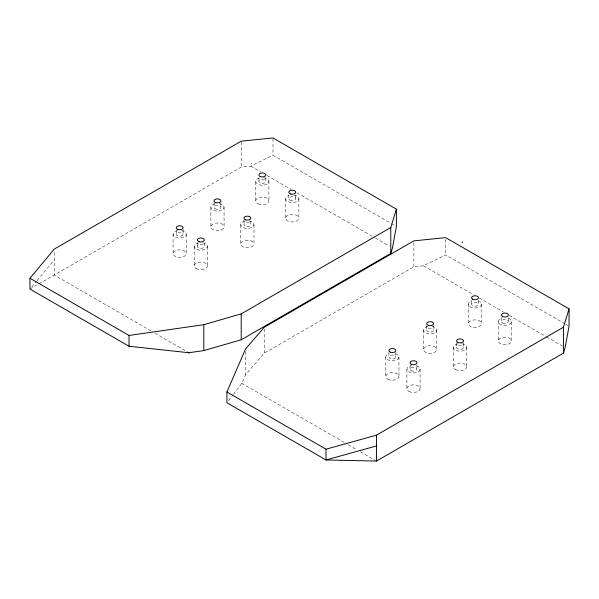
<?xml version="1.0" encoding="UTF-8"?>
<svg xmlns="http://www.w3.org/2000/svg" width="599" height="599" viewBox="0 0 599 599"><rect width="100%" height="100%" fill="white"/><g stroke="black" fill="none" stroke-linecap="round" stroke-linejoin="round"><path stroke-width="0.45" stroke-dasharray="3 2.25" d="M565.014 323.812L445.656 254.897L423.411 265.799L413.879 266.772L264.309 353.125L245.62 374.712L241.876 383.345L233.565 394.142M228.586 400.611L233.011 394.861M31.732 286.921L36.472 281.231M37.063 280.527L54.254 259.906M251.445 163.257L251.131 163.916M29.95 289.055L38.051 284.375M38.86 283.911L241.21 167.084L250.741 166.11L272.994 155.208L390.735 223.187M391.544 223.659L395.58 225.98M565.823 324.276L569.05 326.141M250.741 166.11L261.269 172.19M266.937 175.462L291.226 189.486M296.902 192.758L374.645 237.646M375.453 238.11L389.215 246.062M423.411 265.799L473.614 294.79M479.282 298.062L503.579 312.086M509.247 315.359L545.689 336.398M546.498 336.87L562.693 346.215M150.978 330.865L54.254 275.023L54.254 251.812M155.006 333.194L188.056 352.272M344.245 442.444L241.876 383.345L241.876 383.787M348.274 444.772L357.139 449.894M360.366 451.751L375.678 460.594M511.501 321.865L511.501 341.295A6.611 3.819 0 0 1 501.086 344.028A6.611 3.819 0 0 1 502.187 337.454A6.611 3.819 0 0 1 511.501 341.295M508.356 317.725L508.356 321.431M501.49 317.859L501.49 321.566M498.346 321.131L498.346 340.554M481.618 304.225L481.618 323.655A6.611 3.819 0 0 1 471.705 326.957A6.611 3.819 0 0 1 471.705 320.353A6.611 3.819 0 0 1 481.618 323.655M478.451 300.526L478.451 304.225A3.437 1.984 0 0 1 473.292 305.947A3.437 1.984 0 0 1 473.292 302.51A3.437 1.984 0 0 1 478.451 304.225M471.578 300.526L471.578 304.225M468.403 304.225L468.403 323.655M466.666 347.398L466.666 366.828M463.491 342.778L463.491 347.398A3.437 1.984 0 0 1 458.34 349.12A3.437 1.984 0 0 1 458.34 345.683A3.437 1.984 0 0 1 463.491 347.398M456.618 342.778L456.618 347.398M453.443 347.398L453.443 366.828M445.656 239.443L445.656 254.897M436.753 330.131L436.753 349.561A6.611 3.819 0 0 1 426.84 352.863A6.611 3.819 0 0 1 426.84 346.252A6.611 3.819 0 0 1 436.753 349.561M433.579 325.504L433.579 330.131A3.437 1.984 0 0 1 428.42 331.853A3.437 1.984 0 0 1 428.42 328.409A3.437 1.984 0 0 1 433.579 330.131M426.705 325.504L426.705 330.131M423.53 330.131L423.53 349.561M420.109 369.089L420.109 388.519M416.934 365.405L416.934 369.111M413.879 242.715L413.879 266.772M410.068 365.63L410.068 369.328M406.893 369.351L406.893 388.781M398.964 357.004L398.964 376.434M395.789 352.384L395.789 357.004A3.437 1.984 0 0 1 390.63 358.726A3.437 1.984 0 0 1 390.63 355.289A3.437 1.984 0 0 1 395.789 357.004M388.916 352.384L388.916 357.004M385.741 357.004L385.741 376.434M298.856 198.711L298.856 218.141A6.611 3.819 0 0 1 288.943 221.443A6.611 3.819 0 0 1 288.943 214.831A6.611 3.819 0 0 1 298.856 218.141M295.689 195.012L295.689 198.711M288.808 195.012L288.808 198.711M285.641 198.711L285.641 218.141M272.994 138.848L272.994 155.208M268.914 181.07L268.914 200.5M265.769 177.806L265.769 181.504A3.437 1.984 0 0 1 260.52 183.122A3.437 1.984 0 0 1 260.722 179.685A3.437 1.984 0 0 1 265.769 181.504M264.309 329.068L264.309 353.125M258.903 177.671L258.903 181.37M255.758 181.804L255.758 201.234M253.991 224.618L253.991 244.04A6.611 3.819 0 0 1 244.078 247.35A6.611 3.819 0 0 1 244.078 240.738A6.611 3.819 0 0 1 253.991 244.04M250.816 220.911L250.816 224.618A3.437 1.984 0 0 1 245.657 226.332A3.437 1.984 0 0 1 245.657 222.895A3.437 1.984 0 0 1 250.816 224.618M245.62 351.583L245.62 374.712M243.943 219.99L243.943 224.618M241.21 142.105L241.21 167.084M240.768 224.618L240.768 244.04M224.078 207.344L224.078 226.774A6.611 3.819 0 0 1 214.165 230.076A6.611 3.819 0 0 1 214.165 223.472A6.611 3.819 0 0 1 224.078 226.774M220.904 202.717L220.904 207.344M214.03 202.717L214.03 207.344M210.855 207.344L210.855 226.774M207.434 246.436L207.434 265.859M204.266 242.73L204.266 246.436A3.437 1.984 0 0 1 199.108 248.151A3.437 1.984 0 0 1 199.108 244.714A3.437 1.984 0 0 1 204.266 246.436M197.393 242.73L197.393 246.436M194.218 246.436L194.218 265.859M186.282 234.351L186.282 253.781A6.611 3.819 0 0 1 176.181 256.889A6.611 3.819 0 0 1 176.563 250.285A6.611 3.819 0 0 1 186.282 253.781M183.107 229.709L183.107 234.329A3.437 1.984 0 0 1 177.791 235.879A3.437 1.984 0 0 1 178.128 232.449A3.437 1.984 0 0 1 183.107 234.329M176.241 230.405L176.241 234.112M173.066 234.089L173.066 253.519M293.959 195.019A6.611 3.819 0 0 1 297.973 200.62A6.611 3.819 0 0 1 287.572 201.406A6.611 3.819 0 0 1 288.943 195.401M202.537 242.745A6.611 3.819 0 0 1 206.243 248.622A6.611 3.819 0 0 1 195.416 248.622A6.611 3.819 0 0 1 199.115 242.745M219.174 203.66A6.611 3.819 0 0 1 222.88 209.53A6.611 3.819 0 0 1 212.053 209.53A6.611 3.819 0 0 1 215.752 203.66M263.425 177.678A6.611 3.819 0 0 1 268.09 183.316A6.611 3.819 0 0 1 257.315 183.915A6.611 3.819 0 0 1 260.018 177.866M249.087 220.926A6.611 3.819 0 0 1 252.793 226.804A6.611 3.819 0 0 1 241.966 226.804A6.611 3.819 0 0 1 245.665 220.926M181.602 230.57A6.611 3.819 0 0 1 184.956 236.515A6.611 3.819 0 0 1 174.137 236.306A6.611 3.819 0 0 1 178.18 230.503M478.316 300.923A6.611 3.819 0 0 1 480.076 306.681A6.611 3.819 0 0 1 469.945 306.681A6.611 3.819 0 0 1 471.705 300.923M395.654 353.702A6.611 3.819 0 0 1 397.414 359.46A6.611 3.819 0 0 1 387.291 359.46A6.611 3.819 0 0 1 389.043 353.702M461.769 343.714A6.611 3.819 0 0 1 465.468 349.591A6.611 3.819 0 0 1 454.641 349.591A6.611 3.819 0 0 1 458.347 343.714M508.768 318.391A6.611 3.819 0 0 1 509.554 324.216A6.611 3.819 0 0 1 499.476 323.655A6.611 3.819 0 0 1 502.187 318.024M431.849 326.448A6.611 3.819 0 0 1 435.555 332.318A6.611 3.819 0 0 1 424.728 332.318A6.611 3.819 0 0 1 428.435 326.448M416.612 365.854A6.611 3.819 0 0 1 418.334 371.822A6.611 3.819 0 0 1 407.897 371.238A6.611 3.819 0 0 1 411.58 365.57M289.819 200.111A3.437 1.984 0 0 0 295.569 199.22A3.437 1.984 0 0 0 291.361 196.794A3.437 1.984 0 0 0 289.819 200.111M215.034 208.744A3.437 1.984 0 0 0 220.784 207.86A3.437 1.984 0 0 0 216.576 205.427A3.437 1.984 0 0 0 215.034 208.744M258.132 203.817A6.611 3.819 0 0 0 268.854 201.496A6.611 3.819 0 0 0 260.018 197.296A6.611 3.819 0 0 0 258.132 203.817M196.15 268.562A6.611 3.819 0 0 0 207.209 266.847A6.611 3.819 0 0 0 199.115 262.175A6.611 3.819 0 0 0 196.15 268.562M502.576 322.943A3.437 1.984 0 0 0 508.274 321.948A3.437 1.984 0 0 0 503.924 319.596A3.437 1.984 0 0 0 502.576 322.943M411.214 370.699A3.437 1.984 0 0 0 416.867 369.628A3.437 1.984 0 0 0 412.426 367.337A3.437 1.984 0 0 0 411.214 370.699M455.382 369.531A6.611 3.819 0 0 0 466.441 367.816A6.611 3.819 0 0 0 458.347 363.144A6.611 3.819 0 0 0 455.382 369.531M408.99 391.439A6.611 3.819 0 0 0 419.944 389.515A6.611 3.819 0 0 0 411.58 385A6.611 3.819 0 0 0 408.99 391.439M387.68 379.137A6.611 3.819 0 0 0 398.739 377.422A6.611 3.819 0 0 0 390.638 372.75A6.611 3.819 0 0 0 387.68 379.137"/><path stroke-width="0.9" d="M390.773 253.437L390.773 227.53L396.381 209.178L272.994 137.942L241.21 141.177L54.254 249.117L29.95 278.258L29.95 289.055L129.04 346.259L188.865 352.736L203.817 350.58L241.21 339.783L390.773 253.437L392.457 247.934L396.381 226.452L396.381 209.178M563.442 353.125L563.442 327.219L569.05 308.867L445.656 237.631L413.879 240.865L264.309 327.219L245.62 348.805L226.924 391.978L226.924 402.775L326.006 459.98L376.486 461.058L563.442 353.125L565.127 347.622L569.05 326.141L569.05 308.867M462.443 241.899L462.129 242.558M29.95 278.258L129.04 335.462L203.817 324.673L241.21 313.876L390.773 227.53M226.924 391.978L326.006 449.19L376.486 435.151L563.442 327.219M376.486 445.948L326.006 459.98L326.006 449.19M376.486 435.151L376.486 461.058M241.21 313.876L241.21 339.783M203.817 324.673L203.817 350.58M188.865 352.736L188.865 353.178M129.04 335.462L129.04 346.259M260.52 176.645A3.437 1.984 0 0 0 265.769 175.028A3.437 1.984 0 0 0 260.722 173.208A3.437 1.984 0 0 0 260.52 176.645M290.53 193.949A3.437 1.984 0 0 0 295.689 192.234A3.437 1.984 0 0 0 290.53 190.512A3.437 1.984 0 0 0 290.53 193.949M215.745 202.589A3.437 1.984 0 0 0 220.904 200.867A3.437 1.984 0 0 0 215.745 199.153A3.437 1.984 0 0 0 215.745 202.589M245.657 219.855A3.437 1.984 0 0 0 250.816 218.141A3.437 1.984 0 0 0 245.657 216.419A3.437 1.984 0 0 0 245.657 219.855M177.791 229.402A3.437 1.984 0 0 0 183.107 227.852A3.437 1.984 0 0 0 178.128 225.973A3.437 1.984 0 0 0 177.791 229.402M199.108 241.674A3.437 1.984 0 0 0 204.266 239.959A3.437 1.984 0 0 0 199.108 238.237A3.437 1.984 0 0 0 199.108 241.674M502.576 316.467A3.437 1.984 0 0 0 508.274 315.471A3.437 1.984 0 0 0 503.924 313.12A3.437 1.984 0 0 0 502.576 316.467M472.581 299.156A3.437 1.984 0 0 0 478.331 298.265A3.437 1.984 0 0 0 474.123 295.831A3.437 1.984 0 0 0 472.581 299.156M457.621 342.329A3.437 1.984 0 0 0 463.371 341.437A3.437 1.984 0 0 0 459.163 339.012A3.437 1.984 0 0 0 457.621 342.329M428.42 325.377A3.437 1.984 0 0 0 433.579 323.655A3.437 1.984 0 0 0 428.42 321.933A3.437 1.984 0 0 0 428.42 325.377M411.214 364.222A3.437 1.984 0 0 0 416.867 363.151A3.437 1.984 0 0 0 412.426 360.86A3.437 1.984 0 0 0 411.214 364.222M390.63 352.249A3.437 1.984 0 0 0 395.789 350.535A3.437 1.984 0 0 0 390.63 348.813A3.437 1.984 0 0 0 390.63 352.249"/></g></svg>
